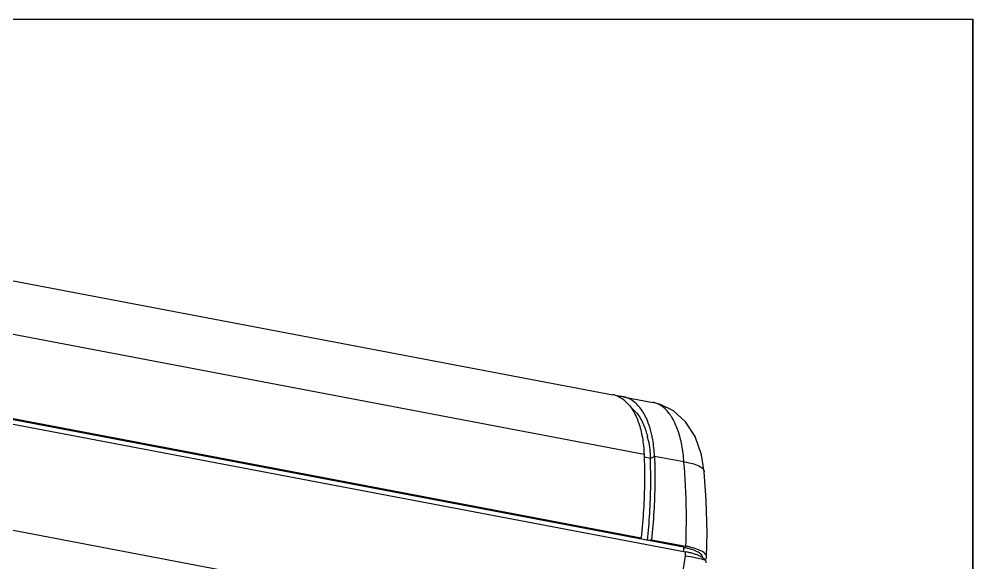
# Model space of a CAD drawing. Header units: millimetres. Extents: x -2947 to 97, y -3022 to 322.
# Drawn here: x -1503.2 to -1417.6, y -2105.3 to -2056.5 of the extents above; entities that cross this region are included whole.
import ezdxf

# ---------------------------------------------------------------- set-up
doc = ezdxf.new("R2010")
doc.units = ezdxf.units.MM
doc.layers.get('0').update_dxf_attribs({"linetype": 'CONTINUOUS'})
doc.layers.get('Defpoints').update_dxf_attribs({"linetype": 'CONTINUOUS'})

msp = doc.modelspace()

# ---------------------------------------------------------------- linework, layer by layer
at = {"color": 7}
for p, q in [((-1524.737, -2075.994), (-1449.945, -2090.218)), ((-1447.126, -2095.578), (-1521.917, -2081.354)), ((-1443.589, -2103.917), (-1526.398, -2088.168)), ((-1526.273, -2088.573), (-1443.398, -2104.334)), ((-1522.177, -2088.841), (-1447.385, -2103.065)), ((-1449.016, -2090.395), (-1446.334, -2090.905)), ((-1445.665, -2091.083), (-1446.34, -2090.904)), ((-1444.482, -2091.678), (-1445.665, -2091.083)), ((-1443.414, -2092.645), (-1444.482, -2091.678)), ((-1442.551, -2093.982), (-1443.414, -2092.645)), ((-1441.969, -2095.63), (-1442.551, -2093.982)), ((-1446.564, -2095.934), (-1447.122, -2095.827)), ((-1446.196, -2095.755), (-1446.564, -2095.934)), ((-1443.547, -2096.259), (-1446.196, -2095.755)), ((-1441.721, -2097.136), (-1441.969, -2095.63)), ((-1441.721, -2097.135), (-1441.721, -2097.136)), ((-1441.541, -2099.7), (-1441.721, -2097.135)), ((-1528.113, -2097.764), (-1445.176, -2113.538)), ((-1441.476, -2102.62), (-1441.541, -2099.7)), ((-1441.521, -2104.813), (-1441.476, -2102.62)), ((-1447.57, -2103.16), (-1447.385, -2103.065)), ((-1446.456, -2103.242), (-1446.697, -2103.326)), ((-1446.456, -2103.242), (-1443.377, -2103.827)), ((-1443.589, -2103.917), (-1443.575, -2104.301)), ((-1441.911, -2104.832), (-1441.916, -2104.773))]:
    msp.add_line(p, q, dxfattribs=at)
for centre, radius, start, end in [((-1450.348, -2092.349), 2.167, 69.06461, 79.30687), ((-1449.425, -2092.558), 2.201, 79.27677, 92.0698), ((-1450.594, -2092.78), 2.665, 52.53476, 56.37949), ((-1450.715, -2092.937), 2.863, 47.91209, 52.52561), ((-1446.699, -2092.823), 1.951, 78.8835, 79.27929), ((-1455.011, -2095.963), 8.425, 11.30777, 13.74782), ((-1455.779, -2095.881), 9.568, 9.88822, 12.29698), ((-1507.962, -2101.348), 64.633, 357.03058, 357.35176), ((-1445.056, -2112.678), 9.008, 77.9731, 79.25471), ((-1442.118, -2104.674), 0.623, 320.8793, 322.17602)]:
    msp.add_arc(centre, radius, start, end, dxfattribs=at)
for points, start_tangent, end_tangent in [([(-1449.573, -2090.324), (-1449.119, -2090.561)], (0.933757, -0.357908), (0.832932, -0.553376)), ([(-1446.43, -2093.843), (-1446.695, -2092.9), (-1447.208, -2091.8), (-1447.867, -2090.989), (-1448.644, -2090.501), (-1449.016, -2090.396)], (-0.213354, 0.976975), (-0.982553, 0.185985)), ([(-1448.796, -2090.812), (-1448.137, -2091.624), (-1447.625, -2092.723), (-1447.283, -2094.061), (-1447.126, -2095.578)], (0.742446, -0.669906), (0.038596, -0.999255)), ([(-1448.258, -2091.4), (-1447.789, -2091.865), (-1447.167, -2092.927), (-1446.828, -2093.961)], (0.788604, -0.614901), (0.238055, -0.971252)), ([(-1443.547, -2096.259), (-1443.739, -2094.736), (-1444.098, -2093.396), (-1444.607, -2092.297), (-1445.245, -2091.49), (-1445.984, -2091.008), (-1446.323, -2090.908)], (-0.066207, 0.997806), (-0.981237, 0.192804)), ([(-1446.75, -2094.311), (-1446.564, -2095.934)], (0.196484, -0.980507), (0.038596, -0.999255)), ([(-1446.196, -2095.755), (-1446.353, -2094.238)], (-0.038596, 0.999255), (-0.172102, 0.985079)), ([(-1447.126, -2095.578), (-1447.092, -2098.028), (-1447.179, -2100.53), (-1447.385, -2103.065)], (0.038596, -0.999255), (-0.103792, -0.994599)), ([(-1446.821, -2103.302), (-1446.62, -2100.853), (-1446.531, -2098.368), (-1446.564, -2095.934)], (0.104347, 0.994541), (-0.038596, 0.999255)), ([(-1446.196, -2095.755), (-1446.163, -2098.205), (-1446.249, -2100.707), (-1446.456, -2103.242)], (0.038596, -0.999255), (-0.103792, -0.994599)), ([(-1443.377, -2103.827), (-1443.337, -2102.326), (-1443.331, -2100.943), (-1443.353, -2099.684), (-1443.396, -2098.535), (-1443.458, -2097.426), (-1443.547, -2096.259)], (0.038346, 0.999265), (-0.086148, 0.996282)), ([(-1443.547, -2096.259), (-1442.674, -2096.428), (-1442.058, -2096.689), (-1441.75, -2097.018), (-1441.728, -2097.135)], (0.99276, -0.120111), (0.054811, -0.998497)), ([(-1443.589, -2103.917), (-1443.23, -2103.994), (-1442.906, -2104.083), (-1442.622, -2104.182), (-1442.382, -2104.289), (-1442.187, -2104.404), (-1442.043, -2104.525), (-1441.952, -2104.65), (-1441.916, -2104.773)], (0.982391, -0.186837), (0.077359, -0.997003)), ([(-1441.938, -2104.814), (-1442.107, -2104.724), (-1442.367, -2104.612), (-1442.673, -2104.509), (-1443.019, -2104.415), (-1443.398, -2104.334)], (-0.857827, 0.513938), (-0.982391, 0.186837)), ([(-1441.699, -2104.464), (-1442.04, -2104.239), (-1442.623, -2104.01), (-1443.179, -2103.867)], (-0.721331, 0.69259), (-0.977966, 0.208764)), ([(-1441.522, -2104.813), (-1441.522, -2104.778), (-1441.664, -2104.5), (-1441.699, -2104.464)], (0.066396, 0.997793), (-0.721331, 0.69259)), ([(-1445.176, -2113.538), (-1444.902, -2112.49), (-1444.64, -2111.416), (-1444.378, -2110.254), (-1444.119, -2109.001), (-1443.87, -2107.662), (-1443.634, -2106.233), (-1443.416, -2104.696)], (0.261204, 0.965284), (0.129303, 0.991605)), ([(-1443.416, -2104.696), (-1442.584, -2104.833), (-1441.969, -2104.969), (-1441.614, -2105.095)], (0.989732, -0.142938), (0.87447, -0.48508)), ([(-1441.614, -2105.095), (-1441.73, -2104.965), (-1441.895, -2104.841), (-1441.938, -2104.814)], (-0.557582, 0.830122), (-0.857827, 0.513938)), ([(-1441.626, -2105.057), (-1441.522, -2104.813)], (0.613216, 0.789915), (0.066396, 0.997793)), ([(-1441.556, -2105.331), (-1441.563, -2105.215), (-1441.614, -2105.095)], (0.128675, 0.991687), (-0.53196, 0.84677))]:
    msp.add_spline(points, degree=3, dxfattribs=dict(at, start_tangent=start_tangent, end_tangent=end_tangent))
at = {"layer": 'Defpoints'}
for p, q in [((-1674.301, -2056.462), (-1417.61, -2056.462)), ((-1417.61, -2423.54), (-1417.61, -2056.462)), ((-1417.61, -2056.462), (-1417.61, -2423.54))]:
    msp.add_line(p, q, dxfattribs=at)

doc.saveas('drawing.dxf')
